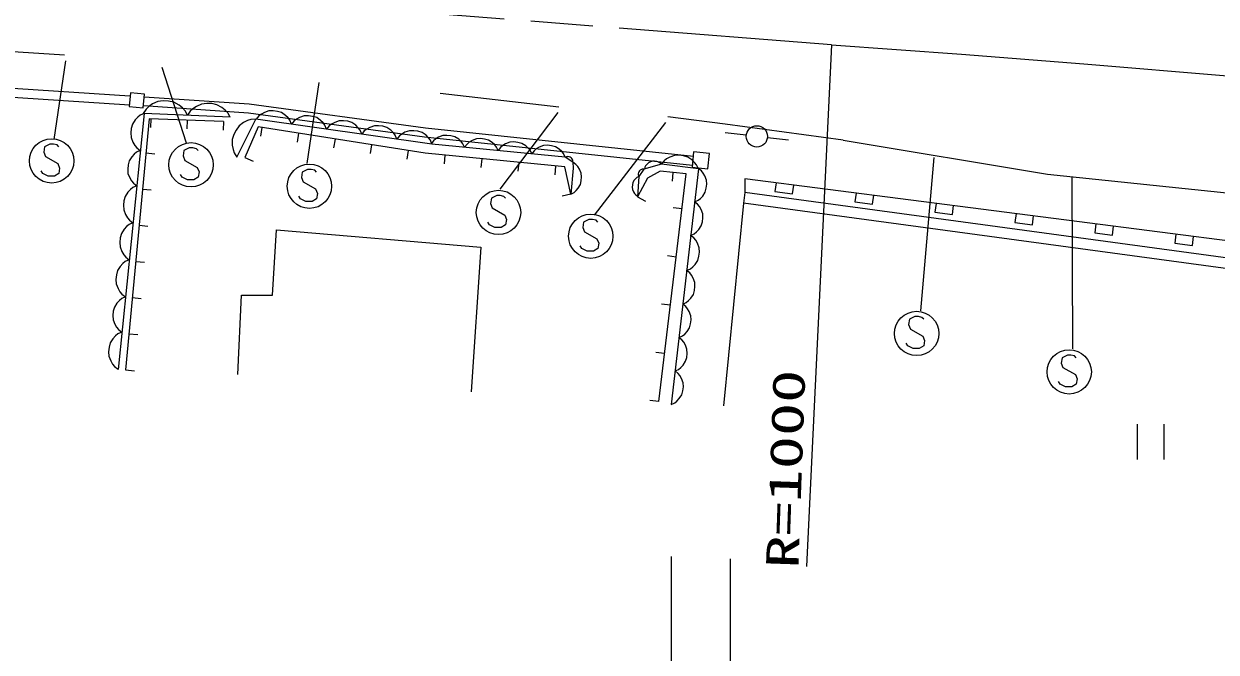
# Model space of a CAD drawing. Units: millimetres, scale not verified. Extents: x 40000 to 680000, y 20000 to 380000.
# Drawn here: x 256617 to 323830, y 265852 to 301293 of the extents above; entities that cross this region are included whole.
import ezdxf
from ezdxf.enums import TextEntityAlignment as Align

# ---------------------------------------------------------------- set-up
doc = ezdxf.new("R2010")
doc.units = ezdxf.units.MM
doc.header["$LTSCALE"] = 1000
doc.linetypes.add('CHAIN', pattern=[18.5, 12, -1.5, 3.5, -1.5])
for name, color, linetype, lineweight in [('M-BGD', 7, 'Continuous', 25), ('M-BGD-EXST', 7, 'Continuous', 25), ('M-BMK', 2, 'CHAIN', 13), ('M-STR-HTXT', 7, 'Continuous', 13), ('M-STR-STRC', 7, 'Continuous', 25)]:
    doc.layers.add(name, color=color, linetype=linetype, lineweight=lineweight)
doc.styles.add('ＭＳ ゴシック', font='')
doc.styles.get('ＭＳ ゴシック').set_extended_font_data('MS Gothic')

msp = doc.modelspace()

# ---------------------------------------------------------------- linework, layer by layer
at = {"layer": 'M-BGD'}
for p, q in [((240946, 298636), (262598, 297229)), ((240913, 298137), (262566, 296730)), ((262624, 297406), (262554, 296627)), ((263418, 297335), (262624, 297406)), ((263348, 296556), (263418, 297335)), ((263404, 297179), (269324, 296772)), ((262554, 296627), (263348, 296556)), ((263506, 296488), (263345, 296244)), ((263370, 296680), (269273, 296274)), ((263663, 296631), (263506, 296488)), ((263869, 296772), (263663, 296631)), ((264176, 296908), (263869, 296772)), ((264478, 296945), (264176, 296908)), ((264777, 296931), (264478, 296945)), ((265075, 296868), (264777, 296931)), ((265368, 296705), (265075, 296868)), ((265561, 296546), (265368, 296705)), ((265704, 296389), (265561, 296546)), ((266148, 296504), (265997, 296366)), ((266346, 296639), (266148, 296504)), ((266640, 296770), (266346, 296639)), ((266930, 296805), (266640, 296770)), ((267218, 296792), (266930, 296805)), ((267503, 296732), (267218, 296792)), ((267784, 296575), (267503, 296732)), ((267970, 296423), (267784, 296575)), ((268107, 296272), (267970, 296423)), ((269324, 296772), (279256, 295423)), ((263394, 296242), (261927, 281794)), ((263675, 295943), (262351, 281773)), ((262892, 295871), (262741, 295633)), ((263034, 296026), (262892, 295871)), ((263172, 296138), (263034, 296026)), ((263394, 296242), (263172, 296138)), ((268240, 296026), (263394, 296242)), ((267879, 295788), (263675, 295943)), ((263784, 295939), (263766, 295440)), ((265843, 296133), (265704, 296389)), ((265832, 295864), (265813, 295364)), ((265997, 296366), (265843, 296133)), ((267879, 295788), (267861, 295288)), ((268240, 296026), (268107, 296272)), ((268621, 293768), (269694, 295924)), ((269222, 295837), (269008, 295729)), ((269415, 295902), (269222, 295837)), ((269273, 296274), (279196, 294926)), ((269694, 295924), (269415, 295902)), ((279623, 294514), (269694, 295924)), ((269869, 296101), (269722, 295920)), ((270005, 296203), (269869, 296101)), ((270180, 296299), (270005, 296203)), ((270435, 296384), (270180, 296299)), ((270678, 296390), (270435, 296384)), ((270915, 296356), (270678, 296390)), ((271147, 296283), (270915, 296356)), ((271368, 296130), (271147, 296283)), ((271510, 295989), (271368, 296130)), ((271612, 295853), (271510, 295989)), ((271702, 295638), (271612, 295853)), ((271849, 295820), (271702, 295638)), ((271985, 295921), (271849, 295820)), ((272160, 296018), (271985, 295921)), ((272415, 296103), (272160, 296018)), ((272658, 296109), (272415, 296103)), ((272896, 296075), (272658, 296109)), ((273128, 296002), (272896, 296075)), ((273348, 295849), (273128, 296002)), ((273490, 295708), (273348, 295849)), ((274395, 295822), (274140, 295737)), ((274638, 295828), (274395, 295822)), ((274876, 295794), (274638, 295828)), ((275108, 295720), (274876, 295794)), ((262674, 295387), (262648, 295136)), ((262648, 295136), (262665, 294881)), ((262741, 295633), (262674, 295387)), ((268579, 295299), (268451, 295042)), ((268751, 295536), (268579, 295299)), ((269008, 295729), (268751, 295536)), ((269826, 295476), (269077, 293751)), ((279247, 293997), (269826, 295476)), ((270031, 295444), (269954, 294950)), ((272094, 295120), (272017, 294626)), ((273592, 295572), (273490, 295708)), ((273682, 295357), (273592, 295572)), ((273829, 295538), (273682, 295357)), ((273965, 295640), (273829, 295538)), ((274140, 295737), (273965, 295640)), ((275328, 295568), (275108, 295720)), ((275470, 295427), (275328, 295568)), ((275572, 295291), (275470, 295427)), ((275663, 295076), (275572, 295291)), ((275810, 295257), (275663, 295076)), ((275945, 295359), (275810, 295257)), ((276120, 295455), (275945, 295359)), ((276375, 295541), (276120, 295455)), ((276618, 295546), (276375, 295541)), ((276856, 295513), (276618, 295546)), ((277088, 295439), (276856, 295513)), ((277309, 295287), (277088, 295439)), ((277450, 295145), (277309, 295287)), ((277552, 295010), (277450, 295145)), ((277925, 295078), (277790, 294976)), ((278101, 295174), (277925, 295078)), ((278355, 295259), (278101, 295174)), ((278598, 295265), (278355, 295259)), ((278836, 295231), (278598, 295265)), ((279068, 295158), (278836, 295231)), ((279289, 295006), (279068, 295158)), ((279256, 295423), (294360, 293820)), ((297341, 295008), (296148, 295136)), ((262665, 294881), (262765, 294618)), ((262765, 294618), (262873, 294438)), ((262873, 294438), (262986, 294300)), ((268451, 295042), (268365, 294762)), ((268365, 294762), (268366, 294440)), ((268366, 294440), (268409, 294204)), ((274158, 294796), (274080, 294302)), ((276221, 294472), (276144, 293978)), ((277643, 294795), (277552, 295010)), ((277790, 294976), (277643, 294795)), ((279196, 294926), (294307, 293323)), ((279430, 294864), (279289, 295006)), ((279532, 294729), (279430, 294864)), ((279623, 294514), (279532, 294729)), ((279709, 294696), (279577, 294518)), ((287140, 293770), (279623, 294514)), ((279833, 294798), (279709, 294696)), ((279996, 294897), (279833, 294798)), ((280234, 294988), (279996, 294897)), ((280465, 295003), (280234, 294988)), ((280691, 294981), (280465, 295003)), ((280915, 294921), (280691, 294981)), ((281130, 294785), (280915, 294921)), ((281270, 294656), (281130, 294785)), ((281373, 294532), (281270, 294656)), ((281467, 294331), (281373, 294532)), ((281599, 294509), (281467, 294331)), ((281724, 294611), (281599, 294509)), ((281887, 294710), (281724, 294611)), ((282125, 294801), (281887, 294710)), ((282355, 294816), (282125, 294801)), ((282582, 294794), (282355, 294816)), ((282805, 294734), (282582, 294794)), ((283021, 294598), (282805, 294734)), ((283161, 294469), (283021, 294598)), ((283263, 294345), (283161, 294469)), ((283615, 294424), (283490, 294322)), ((283777, 294523), (283615, 294424)), ((284015, 294614), (283777, 294523)), ((284246, 294629), (284015, 294614)), ((284473, 294607), (284246, 294629)), ((284696, 294547), (284473, 294607)), ((284912, 294411), (284696, 294547)), ((285052, 294282), (284912, 294411)), ((285906, 294427), (285668, 294336)), ((286137, 294442), (285906, 294427)), ((286364, 294420), (286137, 294442)), ((286587, 294360), (286364, 294420)), ((298534, 294880), (299727, 294751)), ((262704, 293800), (262560, 293573)), ((262839, 293947), (262704, 293800)), ((262971, 294054), (262839, 293947)), ((263182, 294153), (262971, 294054)), ((262986, 294300), (263182, 294153)), ((263494, 294013), (263992, 293966)), ((268409, 294204), (268474, 294011)), ((268474, 294011), (268624, 293775)), ((269077, 293751), (269536, 293552)), ((278285, 294148), (278207, 293654)), ((287111, 293218), (279247, 293997)), ((280356, 293887), (280307, 293390)), ((283358, 294144), (283263, 294345)), ((283490, 294322), (283358, 294144)), ((285154, 294158), (285052, 294282)), ((285249, 293957), (285154, 294158)), ((285381, 294135), (285249, 293957)), ((285506, 294237), (285381, 294135)), ((285668, 294336), (285506, 294237)), ((286803, 294224), (286587, 294360)), ((286943, 294095), (286803, 294224)), ((287045, 293971), (286943, 294095)), ((287140, 293770), (287045, 293971)), ((287566, 293493), (287140, 293770)), ((287199, 293791), (287147, 293766)), ((287241, 293800), (287199, 293791)), ((287291, 293803), (287241, 293800)), ((287357, 293796), (287291, 293803)), ((287413, 293771), (287357, 293796)), ((287463, 293739), (287413, 293771)), ((287508, 293698), (287463, 293739)), ((293031, 293778), (292848, 293674)), ((293297, 293871), (293031, 293778)), ((293552, 293881), (293297, 293871)), ((293802, 293850), (293552, 293881)), ((294047, 293776), (293802, 293850)), ((294281, 293620), (294047, 293776)), ((294373, 294078), (294283, 293210)), ((295264, 293985), (294373, 294078)), ((295174, 293118), (295264, 293985)), ((262496, 293338), (262472, 293099)), ((262472, 293099), (262487, 292857)), ((262560, 293573), (262496, 293338)), ((282434, 293681), (282385, 293184)), ((284513, 293476), (284464, 292978)), ((286591, 293270), (286542, 292772)), ((287451, 291689), (287111, 293218)), ((287579, 293156), (287451, 291689)), ((287542, 293640), (287508, 293698)), ((287560, 293593), (287542, 293640)), ((287568, 293551), (287560, 293593)), ((287566, 293493), (287568, 293551)), ((287566, 293493), (287579, 293156)), ((287739, 293366), (287566, 293485)), ((287839, 293251), (287739, 293366)), ((287938, 293101), (287839, 293251)), ((288032, 292878), (287938, 293101)), ((291575, 293095), (291278, 292677)), ((291427, 293077), (291368, 293046)), ((291475, 293092), (291427, 293077)), ((291517, 293099), (291475, 293092)), ((291575, 293095), (291517, 293099)), ((292561, 293371), (291575, 293095)), ((291629, 293214), (291598, 293101)), ((291670, 293288), (291629, 293214)), ((291731, 293367), (291670, 293288)), ((291831, 293457), (291731, 293367)), ((291941, 293509), (291831, 293457)), ((292056, 293541), (291941, 293509)), ((292177, 293555), (292056, 293541)), ((292309, 293529), (292177, 293555)), ((292402, 293493), (292309, 293529)), ((292476, 293451), (292402, 293493)), ((292561, 293371), (292476, 293451)), ((292707, 293564), (292556, 293372)), ((294640, 293109), (292561, 293371)), ((292848, 293674), (292707, 293564)), ((294640, 293109), (293106, 279826)), ((294432, 293474), (294281, 293620)), ((294283, 293210), (295174, 293118)), ((294541, 293333), (294432, 293474)), ((294640, 293109), (294541, 293333)), ((294819, 293003), (294643, 293138)), ((262487, 292857), (262583, 292606)), ((262583, 292606), (262686, 292434)), ((262686, 292434), (262793, 292303)), ((287991, 292232), (288041, 292445)), ((288054, 292661), (288032, 292878)), ((288041, 292445), (288054, 292661)), ((291025, 292471), (290951, 292343)), ((291095, 292555), (291025, 292471)), ((291165, 292618), (291095, 292555)), ((291278, 292677), (291165, 292618)), ((291278, 292677), (291215, 291529)), ((291782, 292595), (291215, 291529)), ((291264, 292899), (291254, 292832)), ((291254, 292832), (291255, 292782)), ((291255, 292782), (291262, 292741)), ((291262, 292741), (291285, 292687)), ((291290, 292953), (291264, 292899)), ((291325, 293002), (291290, 292953)), ((291368, 293046), (291325, 293002)), ((292483, 292985), (291782, 292595)), ((292405, 279982), (293962, 292829)), ((293962, 292829), (292483, 292985)), ((293209, 292908), (293157, 292411)), ((294919, 292877), (294819, 293003)), ((295015, 292712), (294919, 292877)), ((295102, 292473), (295015, 292712)), ((295113, 292242), (295102, 292473)), ((342340, 286744), (297267, 292556)), ((297267, 292556), (297267, 291781)), ((262478, 291792), (262327, 291554)), ((262620, 291946), (262478, 291792)), ((262758, 292059), (262620, 291946)), ((262980, 292163), (262758, 292059)), ((262793, 292303), (262980, 292163)), ((263304, 291973), (263802, 291926)), ((287451, 291689), (287638, 291785)), ((287638, 291785), (287753, 291886)), ((287753, 291886), (287870, 292023)), ((287870, 292023), (287991, 292232)), ((290922, 292213), (290915, 292081)), ((290915, 292081), (290929, 291948)), ((290951, 292343), (290922, 292213)), ((290929, 291948), (290988, 291812)), ((290988, 291812), (291049, 291721)), ((291049, 291721), (291111, 291651)), ((294884, 291580), (295023, 291793)), ((295023, 291793), (295087, 292016)), ((295087, 292016), (295113, 292242)), ((297267, 291781), (297186, 291186)), ((345879, 285181), (297267, 291781)), ((299025, 292329), (298961, 291833)), ((298961, 291833), (299953, 291705)), ((299953, 291705), (300017, 292201)), ((303532, 291748), (303468, 291252)), ((262260, 291308), (262234, 291057)), ((262234, 291057), (262251, 290802)), ((262327, 291554), (262260, 291308)), ((287451, 291689), (286963, 291580)), ((291111, 291651), (291217, 291579)), ((291215, 291529), (291656, 291294)), ((294425, 291250), (294627, 291342)), ((294601, 291115), (294425, 291250)), ((294701, 290989), (294601, 291115)), ((294627, 291342), (294753, 291442)), ((294753, 291442), (294884, 291580)), ((297186, 291186), (296064, 279749)), ((345810, 284585), (297186, 291186)), ((303468, 291252), (304460, 291124)), ((304460, 291124), (304524, 291620)), ((308039, 291167), (307975, 290671)), ((308967, 290543), (309031, 291039)), ((262251, 290802), (262351, 290539)), ((262351, 290539), (262459, 290359)), ((293724, 290861), (293227, 290921)), ((294797, 290825), (294701, 290989)), ((294884, 290585), (294797, 290825)), ((294895, 290355), (294884, 290585)), ((307975, 290671), (308967, 290543)), ((312547, 290586), (312483, 290090)), ((313475, 289962), (313538, 290458)), ((262266, 289703), (262115, 289465)), ((262408, 289857), (262266, 289703)), ((262546, 289970), (262408, 289857)), ((262459, 290359), (262572, 290221)), ((262768, 290074), (262546, 289970)), ((262572, 290221), (262768, 290074)), ((263113, 289933), (263611, 289886)), ((294535, 289555), (294666, 289693)), ((294666, 289693), (294805, 289906)), ((294805, 289906), (294869, 290128)), ((294869, 290128), (294895, 290355)), ((312483, 290090), (313475, 289962)), ((317054, 290004), (316990, 289508)), ((317982, 289381), (318046, 289876)), ((262048, 289218), (262022, 288968)), ((262115, 289465), (262048, 289218)), ((270635, 285981), (270853, 289680)), ((270853, 289680), (282386, 288701)), ((294207, 289363), (294409, 289454)), ((294392, 289221), (294207, 289363)), ((294497, 289088), (294392, 289221)), ((294409, 289454), (294535, 289555)), ((294598, 288915), (294497, 289088)), ((316990, 289508), (317982, 289381)), ((321561, 289423), (321497, 288927)), ((322489, 288799), (322553, 289295)), ((262022, 288968), (262039, 288713)), ((262039, 288713), (262138, 288449)), ((262138, 288449), (262247, 288269)), ((282386, 288701), (281842, 280541)), ((294690, 288663), (294598, 288915)), ((294675, 288182), (294702, 288420)), ((294702, 288420), (294690, 288663)), ((321497, 288927), (322489, 288799)), ((262196, 287768), (262054, 287614)), ((262334, 287881), (262196, 287768)), ((262247, 288269), (262359, 288131)), ((262556, 287985), (262334, 287881)), ((262359, 288131), (262556, 287985)), ((262923, 287893), (263420, 287846)), ((293394, 288141), (292898, 288201)), ((294323, 287578), (294461, 287723)), ((294461, 287723), (294607, 287948)), ((294607, 287948), (294675, 288182)), ((261836, 287129), (261810, 286878)), ((261903, 287376), (261836, 287129)), ((262054, 287614), (261903, 287376)), ((293978, 287376), (294190, 287472)), ((294153, 287241), (293978, 287376)), ((294253, 287115), (294153, 287241)), ((294190, 287472), (294323, 287578)), ((294349, 286951), (294253, 287115)), ((261810, 286878), (261826, 286623)), ((261826, 286623), (261926, 286360)), ((261926, 286360), (262035, 286180)), ((294436, 286711), (294349, 286951)), ((294422, 286254), (294448, 286480)), ((294448, 286480), (294436, 286711)), ((262001, 285689), (261865, 285542)), ((262132, 285796), (262001, 285689)), ((262035, 286180), (262147, 286042)), ((262344, 285895), (262132, 285796)), ((262147, 286042), (262344, 285895)), ((262732, 285853), (263230, 285806)), ((268677, 281520), (268894, 285981)), ((268894, 285981), (270635, 285981)), ((293961, 285580), (294088, 285680)), ((294088, 285680), (294218, 285818)), ((294218, 285818), (294358, 286032)), ((294358, 286032), (294422, 286254)), ((261658, 285081), (261633, 284842)), ((261722, 285315), (261658, 285081)), ((261865, 285542), (261722, 285315)), ((293064, 285422), (292568, 285482)), ((293760, 285489), (293961, 285580)), ((293935, 285354), (293760, 285489)), ((294036, 285227), (293935, 285354)), ((294131, 285063), (294036, 285227)), ((294218, 284824), (294131, 285063)), ((261633, 284842), (261649, 284599)), ((261649, 284599), (261744, 284348)), ((261744, 284348), (261847, 284177)), ((294140, 284144), (294204, 284366)), ((294204, 284366), (294230, 284593)), ((294230, 284593), (294218, 284824)), ((261782, 283689), (261639, 283535)), ((261920, 283802), (261782, 283689)), ((261847, 284177), (261955, 284045)), ((262142, 283906), (261920, 283802)), ((261955, 284045), (262142, 283906)), ((262542, 283813), (263039, 283766)), ((293542, 283601), (293744, 283693)), ((293744, 283693), (293870, 283793)), ((293870, 283793), (294001, 283931)), ((294001, 283931), (294140, 284144)), ((261421, 283050), (261396, 282799)), ((261489, 283297), (261421, 283050)), ((261639, 283535), (261489, 283297)), ((293717, 283466), (293542, 283601)), ((293818, 283340), (293717, 283466)), ((293913, 283176), (293818, 283340)), ((294000, 282936), (293913, 283176)), ((261396, 282799), (261412, 282544)), ((261412, 282544), (261512, 282281)), ((292735, 282702), (292238, 282762)), ((293922, 282257), (293986, 282479)), ((293986, 282479), (294012, 282705)), ((294012, 282705), (294000, 282936)), ((261512, 282281), (261621, 282101)), ((261621, 282101), (261733, 281963)), ((261733, 281963), (261929, 281816)), ((262351, 281773), (262849, 281726)), ((293324, 281714), (293526, 281805)), ((293499, 281579), (293324, 281714)), ((293526, 281805), (293652, 281905)), ((293652, 281905), (293783, 282043)), ((293783, 282043), (293922, 282257)), ((293600, 281452), (293499, 281579)), ((293695, 281288), (293600, 281452)), ((293782, 281049), (293695, 281288)), ((293794, 280818), (293782, 281049)), ((293565, 280156), (293704, 280369)), ((293704, 280369), (293768, 280591)), ((293768, 280591), (293794, 280818)), ((292405, 279982), (291909, 280042)), ((293106, 279826), (293308, 279918)), ((293308, 279918), (293434, 280018)), ((293434, 280018), (293565, 280156)), ((319373, 278722), (319373, 276722)), ((320893, 276722), (320893, 278722))]:
    msp.add_line(p, q, dxfattribs=at)
msp.add_circle((297938, 294944), 600, dxfattribs=at)
at = {"layer": 'M-BGD-EXST'}
for p, q in [((258963, 299202), (258310, 294762)), ((265781, 294554), (264410, 298824)), ((273241, 297982), (272574, 293413)), ((283470, 291960), (286732, 296295)), ((292791, 295723), (288762, 290507)), ((258086, 294510), (257786, 294360)), ((258286, 294510), (258086, 294510)), ((258486, 294460), (258286, 294510)), ((258586, 294360), (258486, 294460)), ((257786, 294360), (257736, 294060)), ((257736, 294060), (257836, 293810)), ((257836, 293810), (258536, 293410)), ((265641, 294143), (265591, 293843)), ((265591, 293843), (265691, 293593)), ((265941, 294293), (265641, 294143)), ((266141, 294293), (265941, 294293)), ((266341, 294243), (266141, 294293)), ((266441, 294143), (266341, 294243)), ((307921, 293746), (307170, 285100)), ((258536, 293410), (258636, 293160)), ((258636, 293160), (258586, 292860)), ((265691, 293593), (266391, 293193)), ((266391, 293193), (266491, 292943)), ((272614, 293081), (272314, 292931)), ((272814, 293081), (272614, 293081)), ((273014, 293031), (272814, 293081)), ((257686, 292860), (257586, 293010)), ((257986, 292710), (257686, 292860)), ((258336, 292710), (257986, 292710)), ((258586, 292860), (258336, 292710)), ((265541, 292643), (265441, 292793)), ((265841, 292493), (265541, 292643)), ((266191, 292493), (265841, 292493)), ((266441, 292643), (266191, 292493)), ((266491, 292943), (266441, 292643)), ((272314, 292931), (272264, 292631)), ((272264, 292631), (272364, 292381)), ((272364, 292381), (273064, 291981)), ((273114, 292931), (273014, 293031)), ((315743, 282955), (315719, 292680)), ((273064, 291981), (273164, 291731)), ((273164, 291731), (273114, 291431)), ((272214, 291431), (272114, 291581)), ((272514, 291281), (272214, 291431)), ((272864, 291281), (272514, 291281)), ((273114, 291431), (272864, 291281)), ((282974, 291458), (282924, 291158)), ((282924, 291158), (283024, 290908)), ((283274, 291608), (282974, 291458)), ((283474, 291608), (283274, 291608)), ((283674, 291558), (283474, 291608)), ((283774, 291458), (283674, 291558)), ((283024, 290908), (283724, 290508)), ((283724, 290508), (283824, 290258)), ((282874, 289958), (282774, 290108)), ((283174, 289808), (282874, 289958)), ((283524, 289808), (283174, 289808)), ((283774, 289958), (283524, 289808)), ((283824, 290258), (283774, 289958)), ((288174, 290114), (288124, 289814)), ((288124, 289814), (288224, 289564)), ((288474, 290264), (288174, 290114)), ((288674, 290264), (288474, 290264)), ((288874, 290214), (288674, 290264)), ((288974, 290114), (288874, 290214)), ((288224, 289564), (288924, 289164)), ((288924, 289164), (289024, 288914)), ((288074, 288614), (287974, 288764)), ((288374, 288464), (288074, 288614)), ((288724, 288464), (288374, 288464)), ((288974, 288614), (288724, 288464)), ((289024, 288914), (288974, 288614)), ((306546, 284628), (306496, 284328)), ((306496, 284328), (306596, 284078)), ((306846, 284778), (306546, 284628)), ((307046, 284778), (306846, 284778)), ((307246, 284728), (307046, 284778)), ((307346, 284628), (307246, 284728)), ((306596, 284078), (307296, 283678)), ((307296, 283678), (307396, 283428)), ((306446, 283128), (306346, 283278)), ((306746, 282978), (306446, 283128)), ((307096, 282978), (306746, 282978)), ((307346, 283128), (307096, 282978)), ((307396, 283428), (307346, 283128)), ((315145, 282461), (315095, 282161)), ((315445, 282611), (315145, 282461)), ((315645, 282611), (315445, 282611)), ((315845, 282561), (315645, 282611)), ((315945, 282461), (315845, 282561)), ((315095, 282161), (315195, 281911)), ((315195, 281911), (315895, 281511)), ((315045, 280961), (314945, 281111)), ((315345, 280811), (315045, 280961)), ((315945, 280961), (315695, 280811)), ((315895, 281511), (315995, 281261)), ((315995, 281261), (315945, 280961)), ((315695, 280811), (315345, 280811))]:
    msp.add_line(p, q, dxfattribs=at)
for centre in [(258186, 293560), (266041, 293343), (272714, 292131), (283374, 290658), (288574, 289314), (306946, 283828), (315545, 281661)]:
    msp.add_circle(centre, 1250, dxfattribs=at)
at = {"layer": 'M-BMK'}
for p, q in [((302145, 300114), (268050, 302779)), ((302145, 300114), (309481, 299576)), ((309481, 299576), (316369, 299034)), ((316369, 299034), (324467, 298352))]:
    msp.add_line(p, q, dxfattribs=at)
at = {"layer": 'M-STR-HTXT'}
for p, q in [((302145, 300114), (300738, 270676)), ((293100, 271252), (293100, 240873)), ((296437, 271117), (296437, 258695))]:
    msp.add_line(p, q, dxfattribs=at)
at = {"layer": 'M-STR-STRC'}
for p, q in [((258905, 299519), (243179, 300557)), ((286776, 296594), (280081, 297359)), ((296146, 295625), (292915, 296040)), ((302803, 294723), (296146, 295625)), ((302803, 294723), (314315, 292814)), ((314315, 292814), (326713, 291523))]:
    msp.add_line(p, q, dxfattribs=at)

# ---------------------------------------------------------------- texts
at = {"layer": 'M-STR-HTXT', "style": 'ＭＳ ゴシック', "width": 1.5}
msp.add_text('R=1000', height=1833, rotation=88, dxfattribs=at).set_placement((300830, 270518), align=Align.BOTTOM_LEFT)

doc.saveas('drawing.dxf')
